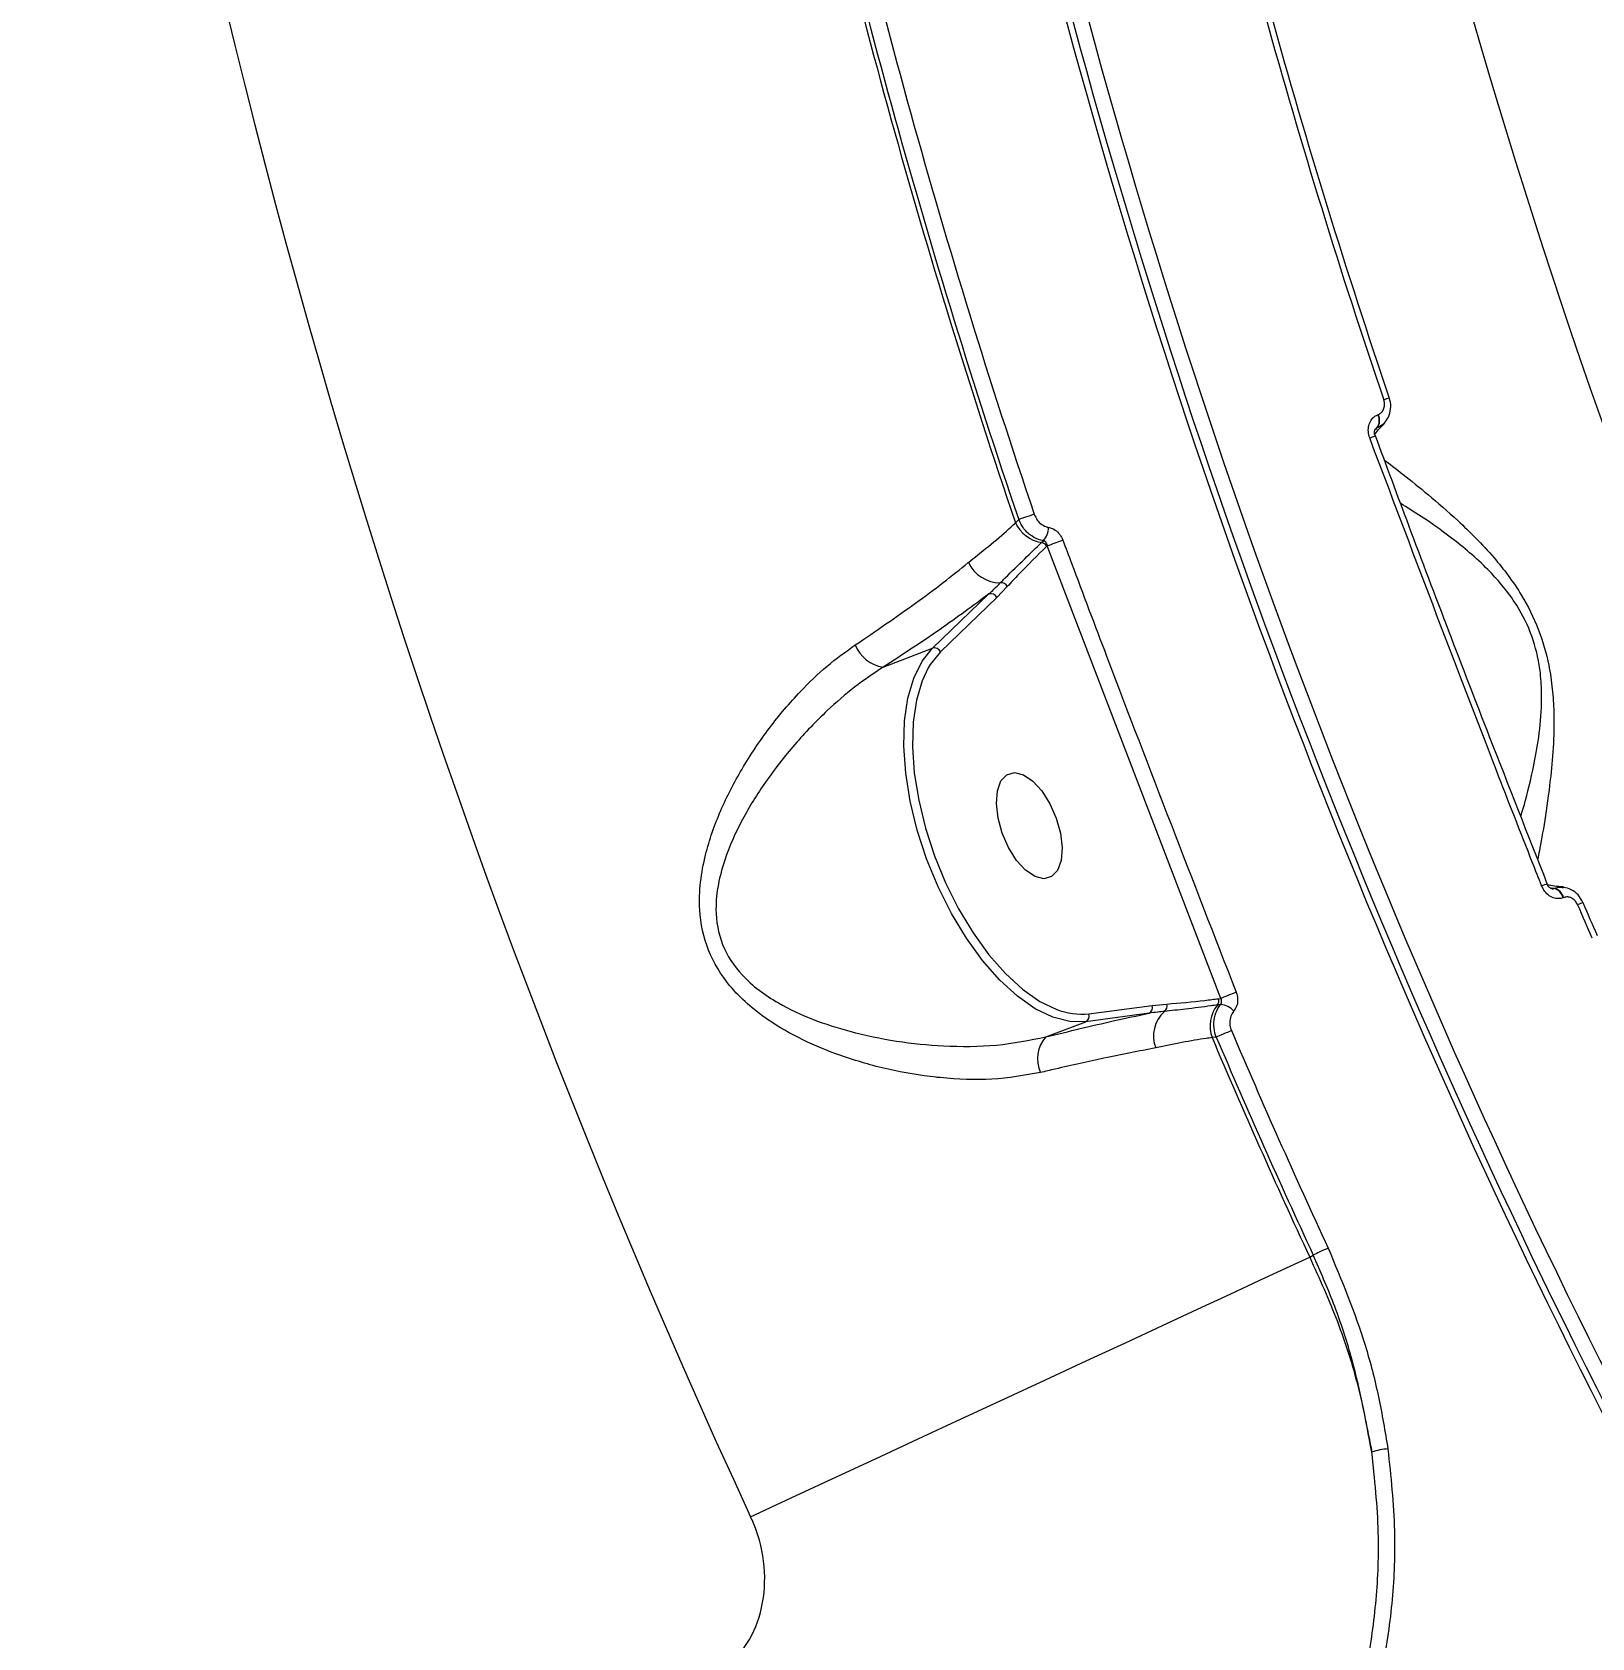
# Model space of a CAD drawing. Header units: millimetres. Extents: x -7245 to 6306, y -6696 to 5973.
# Drawn here: x -3003.4 to -2877.7, y 2036.1 to 2165.5 of the extents above; entities that cross this region are included whole.
import ezdxf

# ---------------------------------------------------------------- set-up
doc = ezdxf.new("R2010")
doc.units = ezdxf.units.MM
for name, color, linetype in [('DIKOM_ОБЪЕКТ', 7, 'Continuous'), ('DIKOM_РАЗМЕР_ЗОНА', 7, 'Continuous'), ('DIKOM_РАЗМЕР_ОБЪЕКТА', 7, 'Continuous')]:
    doc.layers.add(name, color=color, linetype=linetype)
doc.styles.add('style1', font='arial.ttf', dxfattribs={"width": 0.8})
doc.dimstyles.new('1-50', dxfattribs={"dimtxt": 300, "dimasz": 200, "dimexe": 100, "dimexo": 0, "dimgap": 100, "dimtad": 1, "dimtxsty": 'style1', "dimcen": 200, "dimclrd": 7, "dimclre": 7, "dimclrt": 7, "dimadec": 1, "dimazin": 2, "dimtfac": 1, "dimtmove": 0, "dimatfit": 2, "dimfxl": 0, "dimlwd": 25, "dimlwe": 18, "dimarcsym": 0})

# ---------------------------------------------------------------- blocks, each defined once
blk = doc.blocks.new('*D10')
at = {"layer": 'Defpoints', "color": 0, "transparency": 16777216}
for p in [(-4365.71, 2792.53), (4306.16, 475.6), (4306.16, -5965.27)]:
    blk.add_point(p, dxfattribs=at)
at = {"layer": 'DIKOM_РАЗМЕР_ОБЪЕКТА', "color": 7, "lineweight": 18, "transparency": 16777216}
for p, q in [((-4365.71, 2792.53), (-4365.71, -6065.27)), ((4306.16, 475.6), (4306.16, -6065.27))]:
    blk.add_line(p, q, dxfattribs=at)
at = {"layer": 'DIKOM_РАЗМЕР_ОБЪЕКТА', "color": 7, "lineweight": 25, "transparency": 16777216}
blk.add_line((-4165.71, -5965.27), (4106.16, -5965.27), dxfattribs=at)
at = {"layer": 'DIKOM_РАЗМЕР_ОБЪЕКТА', "color": 7, "transparency": 16777216}
for points in [[(-4165.71, -5931.93), (-4165.71, -5998.6), (-4365.71, -5965.27)], [(4106.16, -5931.93), (4106.16, -5998.6), (4306.16, -5965.27)]]:
    blk.add_solid(points, dxfattribs=at)
at = {"layer": 'DIKOM_РАЗМЕР_ОБЪЕКТА', "color": 7, "transparency": 16777216, "insert": (-85.78, -5712.1), "char_height": 300, "attachment_point": 5, "style": 'style1'}
blk.add_mtext('8650', dxfattribs=at)
blk = doc.blocks.new('*D11')
at = {"layer": 'Defpoints', "color": 0, "transparency": 16777216}
for p in [(-3472.32, 4472.83), (-6199.73, -2928.86), (1850.21, -2928.86)]:
    blk.add_point(p, dxfattribs=at)
at = {"layer": 'DIKOM_РАЗМЕР_ОБЪЕКТА', "color": 7, "lineweight": 18, "transparency": 16777216}
for p, q in [((-3472.32, 4472.83), (-6299.73, 4472.83)), ((1850.21, -2928.86), (-6299.73, -2928.86))]:
    blk.add_line(p, q, dxfattribs=at)
at = {"layer": 'DIKOM_РАЗМЕР_ОБЪЕКТА', "color": 7, "lineweight": 25, "transparency": 16777216}
blk.add_line((-6199.73, 4272.83), (-6199.73, -2728.86), dxfattribs=at)
at = {"layer": 'DIKOM_РАЗМЕР_ОБЪЕКТА', "color": 7, "transparency": 16777216}
for points in [[(-6233.06, 4272.83), (-6166.39, 4272.83), (-6199.73, 4472.83)], [(-6233.06, -2728.86), (-6166.39, -2728.86), (-6199.73, -2928.86)]]:
    blk.add_solid(points, dxfattribs=at)
at = {"layer": 'DIKOM_РАЗМЕР_ОБЪЕКТА', "color": 7, "transparency": 16777216, "insert": (-6452.9, 984.54), "char_height": 300, "attachment_point": 5, "rotation": 90, "style": 'style1'}
blk.add_mtext('7400', dxfattribs=at)
blk = doc.blocks.new('*D13')
at = {"layer": 'Defpoints', "color": 0, "transparency": 16777216}
for p in [(-4231.86, 5972.83), (-6795, -4928.88), (1792.4, -4928.88)]:
    blk.add_point(p, dxfattribs=at)
at = {"layer": 'DIKOM_РАЗМЕР_ЗОНА', "color": 7, "lineweight": 18, "transparency": 16777216}
for p, q in [((-4231.86, 5972.83), (-6895, 5972.83)), ((1792.4, -4928.88), (-6895, -4928.88))]:
    blk.add_line(p, q, dxfattribs=at)
at = {"layer": 'DIKOM_РАЗМЕР_ЗОНА', "color": 7, "lineweight": 25, "transparency": 16777216}
blk.add_line((-6795, 5772.83), (-6795, -4728.88), dxfattribs=at)
at = {"layer": 'DIKOM_РАЗМЕР_ЗОНА', "color": 7, "transparency": 16777216}
for points in [[(-6828.33, 5772.83), (-6761.67, 5772.83), (-6795, 5972.83)], [(-6828.33, -4728.88), (-6761.67, -4728.88), (-6795, -4928.88)]]:
    blk.add_solid(points, dxfattribs=at)
at = {"layer": 'DIKOM_РАЗМЕР_ЗОНА', "color": 7, "transparency": 16777216, "insert": (-7048.17, 972.94), "char_height": 300, "attachment_point": 5, "rotation": 90, "style": 'style1'}
blk.add_mtext('10900', dxfattribs=at)

msp = doc.modelspace()

# ---------------------------------------------------------------- linework, layer by layer
at = {"layer": 'DIKOM_ОБЪЕКТ', "color": 7, "linetype": 'Continuous', "lineweight": 15}
for p, q in [((-2894.95, 2134.678), (-2894.928, 2134.686)), ((-2895.024, 2133.614), (-2895.168, 2133.496)), ((-2895.121, 2133.479), (-2895.003, 2133.622)), ((-2895.003, 2133.622), (-2895.024, 2133.614)), ((-2895.174, 2132.979), (-2895.175, 2132.979)), ((-2924.173, 2125.973), (-2923.909, 2126.223)), ((-2922.067, 2124.37), (-2921.913, 2124.519)), ((-2921.603, 2124.112), (-2921.652, 2124.066)), ((-2907.615, 2087.629), (-2921.603, 2124.112)), ((-2930.849, 2115.852), (-2926.311, 2120.228)), ((-2924.828, 2120.827), (-2925.683, 2119.946)), ((-2925.683, 2119.946), (-2930.221, 2115.569)), ((-2934.841, 2114.319), (-2930.849, 2115.852)), ((-2881.308, 2096.856), (-2881.308, 2096.856)), ((-2880.75, 2096.493), (-2880.953, 2096.522)), ((-2880.908, 2096.478), (-2880.771, 2096.484)), ((-2880.771, 2096.484), (-2880.75, 2096.493)), ((-2879.983, 2095.752), (-2880.004, 2095.743)), ((-2918.254, 2086.378), (-2913.149, 2087.059)), ((-2913.149, 2087.059), (-2911.966, 2087.173)), ((-2907.8, 2087.604), (-2907.615, 2087.629)), ((-2921.708, 2084.521), (-2918.508, 2085.749)), ((-2913.403, 2086.429), (-2918.508, 2085.749)), ((-2907.978, 2084.508), (-2908.316, 2084.462)), ((-2900.45, 2066.769), (-2900.165, 2066.938))]:
    msp.add_line(p, q, dxfattribs=at)
at = {"layer": 'DIKOM_ОБЪЕКТ', "color": 7, "linetype": 'Continuous', "lineweight": 15, "flags": 128}
for points in [[(-2922.65, 2126.651), (-2922.817, 2126.594), (-2922.994, 2126.534), (-2923.176, 2126.473), (-2923.353, 2126.412), (-2923.521, 2126.355), (-2923.673, 2126.304), (-2923.804, 2126.259), (-2923.909, 2126.223)], [(-2918.508, 2085.749), (-2919.794, 2085.756), (-2921.161, 2086.106), (-2922.578, 2086.79), (-2924.015, 2087.795), (-2925.44, 2089.097), (-2926.821, 2090.668), (-2928.129, 2092.474), (-2929.335, 2094.476), (-2930.412, 2096.629), (-2931.338, 2098.887), (-2932.091, 2101.199), (-2932.656, 2103.515), (-2933.018, 2105.786), (-2933.172, 2107.96), (-2933.114, 2109.99), (-2932.844, 2111.832), (-2932.369, 2113.446), (-2931.699, 2114.796), (-2930.849, 2115.852)], [(-2930.221, 2115.569), (-2931.045, 2114.545), (-2931.204, 2114.28)], [(-2931.204, 2114.28), (-2931.695, 2113.236), (-2932.156, 2111.671), (-2932.418, 2109.885), (-2932.474, 2107.916), (-2932.325, 2105.808), (-2931.973, 2103.607), (-2931.426, 2101.36), (-2930.695, 2099.118), (-2929.798, 2096.929), (-2928.753, 2094.841), (-2927.584, 2092.9), (-2926.315, 2091.148), (-2924.976, 2089.625), (-2923.594, 2088.362), (-2922.201, 2087.388), (-2920.837, 2086.728)], [(-2920.888, 2102.154), (-2920.551, 2100.936), (-2920.417, 2099.768), (-2920.498, 2098.745), (-2920.787, 2097.948), (-2921.26, 2097.444), (-2921.879, 2097.272), (-2922.594, 2097.447), (-2923.347, 2097.954), (-2924.078, 2098.753), (-2924.726, 2099.778), (-2925.239, 2100.947), (-2925.576, 2102.164), (-2925.71, 2103.332), (-2925.629, 2104.356), (-2925.341, 2105.152), (-2924.868, 2105.656), (-2924.248, 2105.828), (-2923.533, 2105.653), (-2922.78, 2105.146), (-2922.05, 2104.347), (-2921.401, 2103.322), (-2920.888, 2102.154)], [(-2878.425, 2095.358), (-2878.437, 2095.353), (-2878.474, 2095.337), (-2878.537, 2095.31), (-2878.623, 2095.273), (-2878.729, 2095.228), (-2878.852, 2095.175)], [(-2906.753, 2085.029), (-2906.916, 2084.96), (-2907.088, 2084.886), (-2907.264, 2084.812), (-2907.437, 2084.738), (-2907.6, 2084.669), (-2907.748, 2084.606), (-2907.876, 2084.551), (-2907.978, 2084.508)], [(-2898.958, 2067.498), (-2899.118, 2067.423), (-2899.288, 2067.345), (-2899.461, 2067.264), (-2899.632, 2067.185), (-2899.793, 2067.11), (-2899.939, 2067.043), (-2900.064, 2066.984), (-2900.165, 2066.938)], [(-2945.522, 2045.848), (-2942.253, 2047.365), (-2938.89, 2048.926), (-2935.462, 2050.517), (-2932.002, 2052.123), (-2928.541, 2053.73), (-2925.11, 2055.322), (-2921.741, 2056.886), (-2918.464, 2058.407), (-2915.31, 2059.872), (-2912.306, 2061.266), (-2909.481, 2062.577), (-2906.86, 2063.794), (-2904.467, 2064.905), (-2902.324, 2065.899), (-2900.45, 2066.769)]]:
    msp.add_lwpolyline(points, dxfattribs=at)
at = {"layer": 'DIKOM_ОБЪЕКТ', "color": 7, "linetype": 'Continuous', "lineweight": 15}
for centre, radius, start, end in [((-2359.315, 2317.953), 580.869, 185.999927, 210.901446), ((-2359.315, 2317.953), 580.367, 186.010894, 210.901446), ((-2359.315, 2317.953), 579.133, 186.037702, 210.901152), ((-2359.315, 2317.953), 646.281, 186.100221, 204.899779), ((-2359.315, 2317.953), 549.248, 187.49515, 203.50485), ((-2359.315, 2317.953), 565.287, 192.20971, 198.79029), ((-2359.315, 2317.953), 564.822, 192.20971, 198.79029), ((-2359.315, 2317.953), 596.591, 192.228529, 198.771471), ((-2359.315, 2317.953), 596.261, 192.243131, 198.756869), ((-2359.315, 2317.953), 594.93, 192.243131, 198.756869), ((-2857.167, 2026.81), 115.266, 108.65348, 108.88479), ((-2895.84, 2134.206), 1.008, 324.04279, 27.96113), ((-2895.818, 2134.214), 1.007, 324.03599, 27.96614), ((-2897.334, 2137.688), 5.181, 289.43585, 294.63147), ((-2921.594, 2127.176), 2.846, 205.00782, 260.42652), ((-2923.146, 2125.62), 1.653, 318.21998, 358.93587), ((-2922.158, 2123.81), 0.568, 26.75982, 80.77239), ((-2939.38, 2174.099), 53.054, 289.57679, 291.01756), ((-2925.385, 2123.964), 2.842, 204.84309, 269.8681), ((-2926.16, 2119.724), 0.527, 24.92278, 106.59641), ((-2925.319, 2120.577), 0.55, 26.94071, 97.62615), ((-2934.359, 2117.234), 2.954, 202.27529, 260.61404), ((-2930.698, 2115.348), 0.526, 24.87472, 106.6083), ((-2879.716, 2091.786), 5.314, 107.43719, 112.50418), ((-2880.981, 2095.499), 1.007, 14.02988, 77.9625), ((-2880.96, 2095.507), 1.008, 14.04221, 77.95017), ((-2359.315, 2317.953), 565.287, 203.20971, 203.50485), ((-2359.315, 2317.953), 564.822, 203.20971, 203.50485), ((-2885.965, 2034.84), 57.056, 110.96056, 112.2999), ((-2918.785, 2092.171), 5.817, 249.34183, 275.23265), ((-2913.62, 2086.883), 0.503, 295.58555, 20.51259), ((-2910.391, 2084.599), 2.654, 131.87598, 201.43014), ((-2912.467, 2087.007), 0.528, 305.18172, 18.3465), ((-2905.755, 2085.397), 2.727, 141.56848, 200.06472), ((-2908.316, 2087.432), 0.544, 321.4026, 18.51443), ((-2907.727, 2085.616), 1.514, 40.32025, 86.30171), ((-2918.724, 2086.202), 0.502, 295.49828, 20.51013), ((-2919.816, 2082.755), 2.588, 136.98227, 205.344), ((-2359.315, 2317.953), 596.591, 203.040116, 204.899779), ((-2359.315, 2317.953), 596.261, 203.048769, 204.89662), ((-2359.315, 2317.953), 594.93, 203.048769, 204.89662), ((-2893.946, 2046.885), 4.424, 92.56737, 109.76079)]:
    msp.add_arc(centre, radius, start, end, dxfattribs=at)
for points, knots in [([(-2894.928, 2134.686), (-2894.915, 2134.691), (-2894.814, 2134.731), (-2894.645, 2134.85), (-2894.5, 2135.065), (-2894.418, 2135.32), (-2894.398, 2135.586), (-2894.451, 2135.783), (-2894.474, 2135.871)], [0, 0, 0, 0, 0.0340659, 0.2522975, 0.470587, 0.5978561, 0.8193303, 1, 1, 1, 1]), ([(-2894.439, 2134.022), (-2894.314, 2134.171), (-2894.045, 2134.494), (-2893.899, 2135.146), (-2893.905, 2135.689), (-2894.027, 2135.959), (-2894.052, 2136.014)], [0, 0, 0, 0, 0.2729854, 0.5909224, 0.9167276, 1, 1, 1, 1]), ([(-2895.61, 2132.802), (-2895.657, 2132.969), (-2895.752, 2133.303), (-2895.703, 2133.814), (-2895.514, 2134.251), (-2895.242, 2134.543), (-2895.031, 2134.64), (-2894.95, 2134.678)], [0, 0, 0, 0, 0.2182701, 0.4367451, 0.6530886, 0.8656972, 1, 1, 1, 1]), ([(-2895.172, 2132.981), (-2895.178, 2132.994), (-2895.208, 2133.063), (-2895.228, 2133.198), (-2895.223, 2133.36), (-2895.183, 2133.482), (-2895.144, 2133.54), (-2895.132, 2133.548), (-2895.128, 2133.55)], [0, 0, 0, 0, 0.0490368, 0.2502543, 0.4463319, 0.6524446, 0.8786032, 1, 1, 1, 1]), ([(-2895.2, 2133.075), (-2895.107, 2133.202), (-2894.904, 2133.479), (-2894.556, 2133.844), (-2894.367, 2134.042)], [0, 0, 0, 0, 0.4572823, 1, 1, 1, 1]), ([(-2895.024, 2133.614), (-2895.051, 2133.604), (-2895.089, 2133.59), (-2895.118, 2133.557), (-2895.126, 2133.548)], [0, 0, 0, 0, 0.7326482, 1, 1, 1, 1]), ([(-2894.43, 2134.015), (-2894.435, 2134.008), (-2894.547, 2133.835), (-2894.769, 2133.721), (-2894.975, 2133.634), (-2895.003, 2133.622)], [0, 0, 0, 0, 0.0341811, 0.8706605, 1, 1, 1, 1]), ([(-2881.75, 2096.695), (-2881.994, 2097.316), (-2883.215, 2100.417), (-2887.913, 2112.422), (-2892.233, 2123.86), (-2895.61, 2132.802)], [0, 0, 0, 0, 0.0517109, 0.2585525, 1, 1, 1, 1]), ([(-2881.29, 2096.863), (-2882.845, 2100.809), (-2886.63, 2110.412), (-2891.243, 2122.459), (-2894.258, 2130.572), (-2895.155, 2132.986)], [0, 0, 0, 0, 0.328865, 0.8003108, 1, 1, 1, 1]), ([(-2894.416, 2131.005), (-2894.41, 2131), (-2894.087, 2130.773), (-2892.91, 2129.859), (-2890.954, 2128.306), (-2888.888, 2126.515), (-2887.062, 2124.768), (-2885.688, 2123.293), (-2884.434, 2121.74), (-2883.17, 2119.88), (-2881.935, 2117.429), (-2881.184, 2114.781), (-2880.861, 2112.546), (-2880.726, 2110.274), (-2880.792, 2107.776), (-2881.083, 2104.781), (-2881.493, 2101.897), (-2881.861, 2099.843), (-2882.023, 2099.056), (-2882.067, 2098.843)], [0, 0, 0, 0, 0.0016519, 0.0865389, 0.175636, 0.2646996, 0.3141191, 0.3634828, 0.4021622, 0.440761, 0.497898, 0.5551632, 0.5936834, 0.6322743, 0.698833, 0.7655252, 0.8644399, 0.9633375, 1, 1, 1, 1]), ([(-2883.432, 2102.319), (-2883.368, 2102.517), (-2883.056, 2103.49), (-2882.535, 2105.563), (-2882.004, 2108.332), (-2881.748, 2110.628), (-2881.737, 2112.731), (-2881.927, 2114.758), (-2882.56, 2117.181), (-2883.726, 2119.369), (-2884.949, 2120.989), (-2886.187, 2122.333), (-2887.567, 2123.594), (-2889.41, 2125.069), (-2891.364, 2126.439), (-2892.579, 2127.183), (-2893.114, 2127.51)], [0, 0, 0, 0, 0.0335459, 0.1648249, 0.2497299, 0.3362907, 0.3837276, 0.4323334, 0.5017912, 0.5711425, 0.6186356, 0.6675175, 0.7304597, 0.7943126, 0.9095256, 1, 1, 1, 1]), ([(-2927.964, 2122.771), (-2927.339, 2123.27), (-2926.085, 2124.273), (-2924.876, 2125.286), (-2924.288, 2125.861), (-2924.173, 2125.973)], [0, 0, 0, 0, 0.4438799, 0.8911204, 1, 1, 1, 1]), ([(-2921.913, 2124.519), (-2921.982, 2124.532), (-2922.308, 2124.596), (-2922.878, 2124.863), (-2923.525, 2125.444), (-2923.782, 2125.964), (-2923.909, 2126.223)], [0, 0, 0, 0, 0.0813616, 0.3856763, 0.6937096, 1, 1, 1, 1]), ([(-2922.65, 2126.651), (-2922.579, 2126.49), (-2922.438, 2126.168), (-2922.064, 2125.806), (-2921.728, 2125.638), (-2921.534, 2125.598), (-2921.493, 2125.589)], [0, 0, 0, 0, 0.3076851, 0.6157599, 0.9189565, 1, 1, 1, 1]), ([(-2921.493, 2125.589), (-2921.468, 2125.584), (-2921.289, 2125.549), (-2920.963, 2125.402), (-2920.579, 2125.052), (-2920.428, 2124.734), (-2920.352, 2124.575)], [0, 0, 0, 0, 0.0522418, 0.3650547, 0.6826834, 1, 1, 1, 1]), ([(-2925.392, 2121.123), (-2925.26, 2121.257), (-2924.598, 2121.926), (-2923.476, 2123.011), (-2922.515, 2123.939), (-2922.067, 2124.37)], [0, 0, 0, 0, 0.1178755, 0.5895118, 1, 1, 1, 1]), ([(-2921.603, 2124.112), (-2921.618, 2124.175), (-2921.647, 2124.296), (-2921.749, 2124.436), (-2921.847, 2124.501), (-2921.905, 2124.517), (-2921.913, 2124.519)], [0, 0, 0, 0, 0.3341895, 0.6543064, 0.951275, 1, 1, 1, 1]), ([(-2920.352, 2124.575), (-2920.118, 2123.951), (-2918.948, 2120.83), (-2914.356, 2108.653), (-2909.883, 2097.144), (-2906.375, 2088.121)], [0, 0, 0, 0, 0.0512225, 0.2561235, 1, 1, 1, 1]), ([(-2921.652, 2124.066), (-2922.412, 2123.319), (-2923.485, 2122.266), (-2924.525, 2121.151), (-2924.828, 2120.827)], [0, 0, 0, 0, 0.7088281, 1, 1, 1, 1]), ([(-2937.093, 2116.114), (-2935.423, 2117.246), (-2932.035, 2119.543), (-2929.26, 2121.709), (-2927.971, 2122.765), (-2927.964, 2122.771)], [0, 0, 0, 0, 0.4913874, 0.9970529, 1, 1, 1, 1]), ([(-2926.311, 2120.228), (-2927.579, 2119.288), (-2930.142, 2117.386), (-2933.264, 2115.349), (-2934.841, 2114.319)], [0, 0, 0, 0, 0.4947555, 1, 1, 1, 1]), ([(-2926.311, 2120.228), (-2926.174, 2120.357), (-2925.862, 2120.648), (-2925.561, 2120.953), (-2925.392, 2121.123)], [0, 0, 0, 0, 0.4402381, 1, 1, 1, 1]), ([(-2922.155, 2081.647), (-2923.436, 2081.423), (-2926.001, 2080.974), (-2928.925, 2081.102), (-2931.726, 2081.391), (-2934.429, 2081.841), (-2938.046, 2082.876), (-2941.328, 2084.218), (-2943.848, 2085.648), (-2945.812, 2087.158), (-2947.555, 2088.927), (-2949.1, 2091.444), (-2949.709, 2094.397), (-2949.609, 2097.004), (-2949.097, 2099.712), (-2948.005, 2102.803), (-2946.229, 2106.221), (-2944.063, 2109.461), (-2941.722, 2112.214), (-2939.387, 2114.467), (-2937.857, 2115.565), (-2937.093, 2116.114)], [0, 0, 0, 0, 0.0726965, 0.1455281, 0.1511315, 0.2173314, 0.2835426, 0.3377198, 0.3918209, 0.4254894, 0.4591115, 0.5134551, 0.5679378, 0.6044961, 0.6411193, 0.7029623, 0.7649093, 0.8309004, 0.8968651, 0.9484479, 1, 1, 1, 1]), ([(-2934.841, 2114.319), (-2935.615, 2113.802), (-2937.164, 2112.767), (-2939.562, 2110.676), (-2942.006, 2108.142), (-2944.307, 2105.182), (-2946.254, 2102.078), (-2947.51, 2099.285), (-2948.177, 2096.837), (-2948.421, 2094.526), (-2947.967, 2091.891), (-2946.518, 2089.711), (-2944.863, 2088.246), (-2942.954, 2087.003), (-2940.504, 2085.869), (-2937.296, 2084.854), (-2933.759, 2084.119), (-2929.777, 2083.729), (-2925.656, 2083.735), (-2923.023, 2084.259), (-2921.708, 2084.521)], [0, 0, 0, 0, 0.0528476, 0.1057341, 0.1732869, 0.2408561, 0.3030033, 0.3650184, 0.4002889, 0.4354606, 0.4861114, 0.5366962, 0.5690554, 0.6014878, 0.6555895, 0.709793, 0.7774897, 0.8451788, 0.9226723, 1, 1, 1, 1]), ([(-2880.004, 2095.743), (-2880.09, 2095.717), (-2880.312, 2095.648), (-2880.709, 2095.682), (-2881.141, 2095.882), (-2881.52, 2096.228), (-2881.673, 2096.54), (-2881.75, 2096.695)], [0, 0, 0, 0, 0.1341628, 0.3468892, 0.563182, 0.7818526, 1, 1, 1, 1]), ([(-2880.897, 2096.464), (-2880.902, 2096.463), (-2880.914, 2096.459), (-2880.998, 2096.483), (-2881.115, 2096.561), (-2881.222, 2096.688), (-2881.292, 2096.794), (-2881.307, 2096.854), (-2881.307, 2096.855)], [0, 0, 0, 0, 0.1488036, 0.3955173, 0.5912766, 0.7935013, 0.9977915, 1, 1, 1, 1]), ([(-2879.99, 2096.607), (-2880.245, 2096.625), (-2880.76, 2096.662), (-2881.094, 2096.734), (-2881.262, 2096.769)], [0, 0, 0, 0, 0.4962425, 1, 1, 1, 1]), ([(-2880.897, 2096.465), (-2880.883, 2096.464), (-2880.837, 2096.459), (-2880.798, 2096.474), (-2880.771, 2096.484)], [0, 0, 0, 0, 0.2980225, 1, 1, 1, 1]), ([(-2880.75, 2096.493), (-2880.571, 2096.55), (-2880.323, 2096.629), (-2880.069, 2096.571), (-2879.998, 2096.555)], [0, 0, 0, 0, 0.721534, 1, 1, 1, 1]), ([(-2878.436, 2095.353), (-2878.548, 2095.567), (-2878.771, 2095.993), (-2879.342, 2096.43), (-2879.779, 2096.529), (-2879.99, 2096.577)], [0, 0, 0, 0, 0.3449383, 0.6835513, 1, 1, 1, 1]), ([(-2878.852, 2095.175), (-2878.853, 2095.177), (-2878.901, 2095.277), (-2879.011, 2095.47), (-2879.223, 2095.655), (-2879.463, 2095.775), (-2879.718, 2095.825), (-2879.897, 2095.775), (-2879.983, 2095.752)], [0, 0, 0, 0, 0.0043752, 0.2197231, 0.4354897, 0.5683139, 0.7937536, 1, 1, 1, 1]), ([(-2906.375, 2088.121), (-2906.357, 2088.07), (-2906.281, 2087.862), (-2906.235, 2087.472), (-2906.315, 2086.982), (-2906.487, 2086.725), (-2906.573, 2086.596)], [0, 0, 0, 0, 0.0963784, 0.3985255, 0.6991704, 1, 1, 1, 1]), ([(-2912.163, 2086.575), (-2912.343, 2086.558), (-2912.757, 2086.518), (-2913.17, 2086.461), (-2913.403, 2086.429)], [0, 0, 0, 0, 0.4352913, 1, 1, 1, 1]), ([(-2907.891, 2087.093), (-2908.06, 2087.07), (-2908.907, 2086.958), (-2910.314, 2086.771), (-2911.596, 2086.636), (-2912.163, 2086.575)], [0, 0, 0, 0, 0.1222812, 0.6114195, 1, 1, 1, 1]), ([(-2911.966, 2087.173), (-2910.939, 2087.261), (-2909.543, 2087.379), (-2908.165, 2087.557), (-2907.8, 2087.604)], [0, 0, 0, 0, 0.7353022, 1, 1, 1, 1]), ([(-2907.978, 2084.508), (-2908.016, 2084.617), (-2908.147, 2084.988), (-2908.212, 2085.666), (-2908.065, 2086.485), (-2907.775, 2086.913), (-2907.63, 2087.127)], [0, 0, 0, 0, 0.121006, 0.4144542, 0.7069366, 1, 1, 1, 1]), ([(-2907.63, 2087.127), (-2907.651, 2087.124), (-2907.739, 2087.113), (-2907.826, 2087.101), (-2907.891, 2087.093)], [0, 0, 0, 0, 0.2499923, 1, 1, 1, 1]), ([(-2907.63, 2087.127), (-2907.603, 2087.17), (-2907.55, 2087.257), (-2907.54, 2087.418), (-2907.572, 2087.545), (-2907.606, 2087.612), (-2907.615, 2087.629)], [0, 0, 0, 0, 0.2929997, 0.5925514, 0.9005509, 1, 1, 1, 1]), ([(-2906.573, 2086.596), (-2906.659, 2086.468), (-2906.832, 2086.211), (-2906.912, 2085.721), (-2906.863, 2085.316), (-2906.778, 2085.094), (-2906.753, 2085.029)], [0, 0, 0, 0, 0.2928113, 0.5851614, 0.8788082, 1, 1, 1, 1]), ([(-2921.708, 2084.521), (-2919.851, 2084.974), (-2916.902, 2085.693), (-2914.348, 2086.23), (-2913.403, 2086.429)], [0, 0, 0, 0, 0.6299071, 1, 1, 1, 1]), ([(-2908.316, 2084.462), (-2908.475, 2084.441), (-2909.818, 2084.269), (-2911.435, 2083.929), (-2912.862, 2083.629)], [0, 0, 0, 0, 0.1178455, 1, 1, 1, 1]), ([(-2912.862, 2083.629), (-2914.216, 2083.372), (-2916.717, 2082.896), (-2919.981, 2082.164), (-2921.76, 2081.741), (-2922.155, 2081.647)], [0, 0, 0, 0, 0.4786796, 0.8843957, 1, 1, 1, 1]), ([(-2898.958, 2067.498), (-2897.883, 2064.912), (-2896.254, 2060.995), (-2894.841, 2055.516), (-2894.376, 2052.708), (-2894.144, 2051.304)], [0, 0, 0, 0, 0.4927652, 0.7463876, 1, 1, 1, 1]), ([(-2900.45, 2066.769), (-2899.671, 2065.051), (-2898.137, 2061.673), (-2896.46, 2056.388), (-2895.782, 2052.835), (-2895.442, 2051.048)], [0, 0, 0, 0, 0.3395439, 0.6677682, 1, 1, 1, 1]), ([(-2895.442, 2051.048), (-2895.937, 2053.725), (-2896.688, 2057.779), (-2898.47, 2063.056), (-2899.6, 2065.644), (-2900.165, 2066.938)], [0, 0, 0, 0, 0.4928197, 0.7464179, 1, 1, 1, 1]), ([(-2915.837, 2004.768), (-2914.4, 2005.714), (-2911.523, 2007.608), (-2907.694, 2011.064), (-2904.276, 2014.918), (-2901.359, 2019.183), (-2898.947, 2023.782), (-2897.066, 2028.677), (-2895.75, 2033.818), (-2895.007, 2039.138), (-2894.779, 2044.905), (-2895.209, 2048.887), (-2895.442, 2051.048)], [0, 0, 0, 0, 0.09777, 0.1958536, 0.293632, 0.3914613, 0.489595, 0.5874243, 0.6858949, 0.7846825, 0.8831547, 1, 1, 1, 1]), ([(-2894.144, 2051.304), (-2893.909, 2049.101), (-2893.474, 2045.039), (-2893.714, 2039.157), (-2894.48, 2033.731), (-2895.83, 2028.485), (-2897.758, 2023.491), (-2900.228, 2018.797), (-2903.213, 2014.444), (-2906.709, 2010.51), (-2910.624, 2006.979), (-2913.566, 2005.044), (-2915.035, 2004.078)], [0, 0, 0, 0, 0.1166805, 0.2150832, 0.3137966, 0.4121987, 0.510061, 0.6082234, 0.7060814, 0.8039499, 0.9021293, 1, 1, 1, 1]), ([(-2948.194, 2033.289), (-2947.417, 2033.908), (-2945.839, 2035.166), (-2944.552, 2038.121), (-2944.236, 2041.429), (-2944.762, 2044.081), (-2945.369, 2045.492), (-2945.522, 2045.848)], [0, 0, 0, 0, 0.2187225, 0.4447852, 0.6794096, 0.9191896, 1, 1, 1, 1])]:
    msp.add_open_spline(points, degree=3, knots=knots, dxfattribs=at)

# ---------------------------------------------------------------- dimensions: what is measured, and where the dimension line sits
at = {"layer": 'DIKOM_РАЗМЕР_ЗОНА'}
dim = msp.add_linear_dim(base=(-6795.001, -4928.879), p1=(-4231.865, 5972.834), p2=(1792.398, -4928.879), angle=90, text='10900', dimstyle='1-50', dxfattribs=at)
dim.commit()
dim.dimension.update_dxf_attribs({"geometry": '*D13', "text_midpoint": (-6795.001, 972.936), "dimtype": 160})
at = {"layer": 'DIKOM_РАЗМЕР_ОБЪЕКТА'}
dim = msp.add_linear_dim(base=(-6199.728, -2928.864), p1=(-3472.315, 4472.834), p2=(1850.213, -2928.864), angle=90, text='7400', dimstyle='1-50', dxfattribs=at)
dim.commit()
dim.dimension.update_dxf_attribs({"geometry": '*D11', "text_midpoint": (-6199.728, 984.539), "dimtype": 160})
dim = msp.add_linear_dim(base=(4306.158, -5965.268), p1=(-4365.714, 2792.532), p2=(4306.158, 475.605), text='8650', dimstyle='1-50', dxfattribs=at)
dim.commit()
dim.dimension.update_dxf_attribs({"geometry": '*D10', "text_midpoint": (-85.784, -5965.268), "dimtype": 160})

doc.saveas('drawing.dxf')
